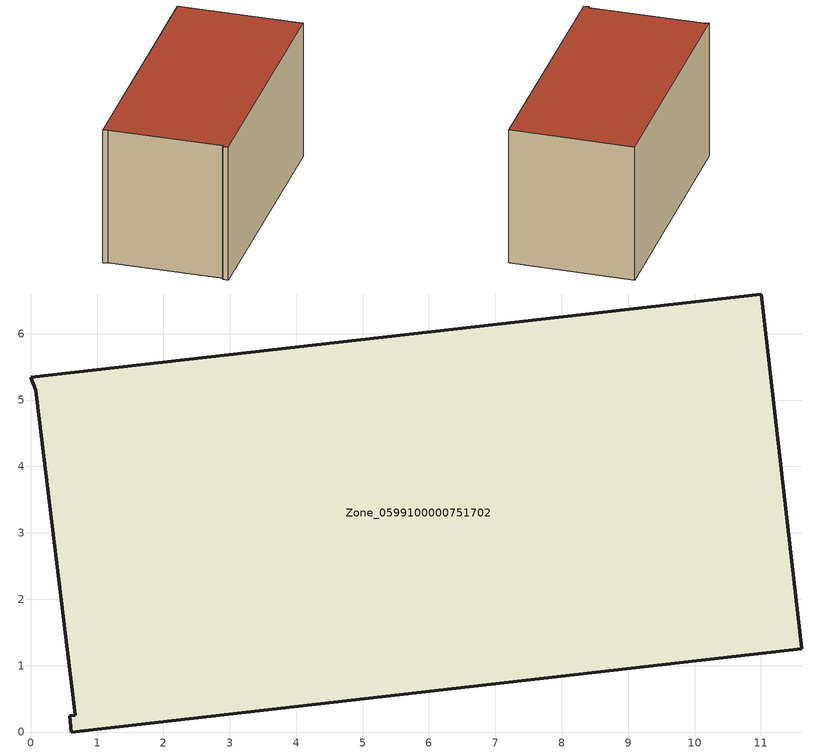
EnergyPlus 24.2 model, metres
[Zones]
Zone_0599100000751702
 floor ground (C_G): 0.58,0.24 0.67,0.25 0.07,5.14 0,5.34 11.01,6.6 11.62,1.25 0.61,0 z0
 wall outside (C_F): 11.01,6.6 0,5.34 0.07,5.14 0.67,0.25 0.58,0.24 0.61,0 11.62,1.25 11.01,6.6 z0:6.2
 roof outside (C_R): 0.67,0.25 0.58,0.24 0.61,0 11.62,1.25 11.01,6.6 0,5.34 0.07,5.14 z6.2
[BUILDING]
Pand.0599100000751702: North Axis=0; Terrain=City; Loads Convergence Tolerance Value=0.04; Temperature Convergence Tolerance Value=0.4; Solar Distribution=FullExterior; Maximum Number of Warmup Days=25; Minimum Number of Warmup Days=1
[Site:Location]
Rotterdam.The.Hague.AP_ZH_NLD Design_Conditions: Latitude=51.96; Longitude=4.45; Time Zone=1; Elevation=-4.5
[SITE:GROUNDTEMPERATURE:BUILDINGSURFACE]
18, 18, 18, 18, 18, 18, 18, 18, 18, 18, 18, 18
[MATERIAL] Thermal Absorptance=0.9; Solar Absorptance=0.7; Visible Absorptance=0.7
Name | Roughness | Thickness | Conductivity | Density | Specific Heat
G.TI.2006-2014 | MediumSmooth | 0.15 | 0.06 | 540 | 1210
F.TI.2006-2014 | Rough | 0.3 | 0.12 | 1920 | 840
R.TI.2006-2014 | MediumRough | 0.2 | 0.08 | 1500 | 1000
[CONSTRUCTION]
C_G: G.TI.2006-2014
C_F: F.TI.2006-2014
C_R: R.TI.2006-2014
[ZONE]
Zone_0599100000751702: Type=1; Multiplier=1; Ceiling Height=Autocalculate; Volume=Autocalculate; Floor Area=autocalculate; Part of Total Floor Area=Yes
[ZONEINFILTRATION:DESIGNFLOWRATE]
Infil_Zone_0599100000751702: Zone or ZoneList or Space or SpaceList=Zone_0599100000751702; Schedule=AlwaysOn; Design Flow Rate Calculation Method=Flow/Area; Flow Rate per Floor Area=0.0015; Constant Term Coefficient=1; Temperature Term Coefficient=0; Velocity Term Coefficient=0; Velocity Squared Term Coefficient=0
[HVACTEMPLATE:ZONE:IDEALLOADSAIRSYSTEM]
Zone_0599100000751702: Maximum Heating Supply Air Temperature=50; Minimum Cooling Supply Air Temperature=13; Maximum Heating Supply Air Humidity Ratio=0.0156; Minimum Cooling Supply Air Humidity Ratio=0.0077; Heating Limit=NoLimit; Cooling Limit=NoLimit; Dehumidification Control Type=ConstantSensibleHeatRatio; Cooling Sensible Heat Ratio=0.7; Dehumidification Setpoint=60; Humidification Control Type=None; Humidification Setpoint=30; Outdoor Air Method=None; Outdoor Air Flow Rate per Person=0.00944; Outdoor Air Flow Rate per Zone Floor Area=0; Outdoor Air Flow Rate per Zone=0; Demand Controlled Ventilation Type=None; Outdoor Air Economizer Type=NoEconomizer; Heat Recovery Type=None; Sensible Heat Recovery Effectiveness=0.7; Latent Heat Recovery Effectiveness=0.65
[ZONECONTROL:THERMOSTAT]
ThermostatControl_Zone_0599100000751702: Zone or ZoneList=Zone_0599100000751702; Control Type Schedule=DualSetpointControlType; Control 1=Thermostat_Zone_0599100000751702; Temperature Difference Between Cutout And Setpoint=0
[THERMOSTATSETPOINT:DUALSETPOINT]
Thermostat_Zone_0599100000751702: Heating Setpoint Temperature Schedule=HeatingSetpoint_Zone_0599100000751702; Cooling Setpoint Temperature Schedule=CoolingSetpoint_Zone_0599100000751702
[SCHEDULE:COMPACT]
HeatingSetpoint_Zone_0599100000751702: Through: 12/31, For: AllDays, Until: 24:00, 21
CoolingSetpoint_Zone_0599100000751702: Through: 12/31, For: AllDays, Until: 24:00, 24
DualSetpointControlType: Through: 12/31, For: AllDays, Until: 24:00, 4
AlwaysOn: Through: 12/31, For: AllDays, Until: 24:00, 1
